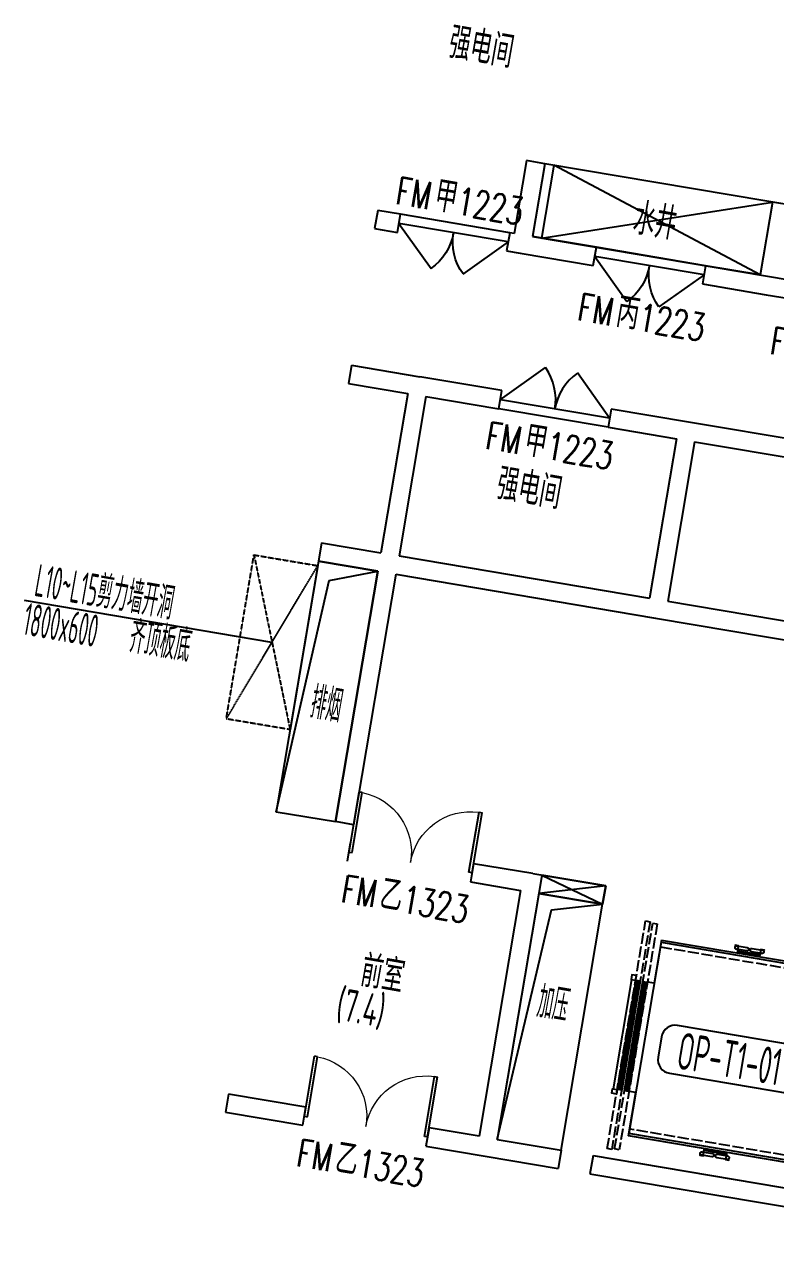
# Model space of a CAD drawing. Extents: x 12199666 to 24617114, y 1197707 to 2548648.
# Drawn here: x 12418020 to 12426150, y 1243874 to 1257124 of the extents above; entities that cross this region are included whole.
import ezdxf
from ezdxf.enums import TextEntityAlignment as Align

# ---------------------------------------------------------------- set-up
doc = ezdxf.new("R2010")
doc.units = 0
doc.header["$LTSCALE"] = 10
doc.header["$MEASUREMENT"] = 0
for name, pattern in [('TX-CORE-T1-F10$0$CONTINOUS', [0]), ('TX-CORE-T1-F10$0$DASH', [0.35, 0.25, -0.1]), ('TX-CORE-T1-F10$0$T2X-LIFT$0$ACAD_ISO02W100', [15, 12, -3]), ('TX-CORE-T1-F11$0$CONTINOUS', [0]), ('TX-CORE-T1-F11$0$DASH', [0.35, 0.25, -0.1]), ('TX-CORE-T1-F11$0$T2X-LIFT$0$ACAD_ISO02W100', [15, 12, -3])]:
    doc.linetypes.add(name, pattern=pattern)
for name, color, linetype in [('TX-CORE-T1-F10$0$0S-WALL-LINE', 3, 'Continuous'), ('TX-CORE-T1-F10$0$A-SHFT', 161, 'Continuous'), ('TX-CORE-T1-F10$0$A-TEXT', 4, 'Continuous'), ('TX-CORE-T1-F10$0$BALCONY', 6, 'Continuous'), ('TX-CORE-T1-F10$0$PX-J-PLAN-F1$0$A-SYMB-NAME2', 4, 'Continuous'), ('TX-CORE-T1-F10$0$PX-J-PLAN-F1$0$A-SYMB-NUMB-T', 10, 'Continuous'), ('TX-CORE-T1-F10$0$T2X-LIFT$0$CONT_35', 2, 'Continuous'), ('TX-CORE-T1-F10$0$T2X-LIFT$0$DASH_25', 1, 'TX-CORE-T1-F10$0$T2X-LIFT$0$ACAD_ISO02W100'), ('TX-CORE-T1-F10$0$T2X-LIFT$0$DASH_35', 2, 'TX-CORE-T1-F10$0$T2X-LIFT$0$ACAD_ISO02W100'), ('TX-CORE-T1-F10$0$T2X-LIFT$0$DIM_35', 7, 'Continuous'), ('TX-CORE-T1-F10$0$WALL', 9, 'Continuous'), ('TX-CORE-T1-F10$0$WINDOW', 4, 'Continuous'), ('TX-CORE-T1-F10$0$WINDOW_TEXT', 7, 'Continuous'), ('TX-CORE-T1-F10$0$修改', 210, 'TX-CORE-T1-F10$0$CONTINOUS'), ('TX-CORE-T1-F11$0$0S-WALL-LINE', 3, 'Continuous'), ('TX-CORE-T1-F11$0$A-SHFT', 161, 'Continuous'), ('TX-CORE-T1-F11$0$A-TEXT', 4, 'Continuous'), ('TX-CORE-T1-F11$0$BALCONY', 6, 'Continuous'), ('TX-CORE-T1-F11$0$PX-J-PLAN-F1$0$A-SYMB-NAME2', 4, 'Continuous'), ('TX-CORE-T1-F11$0$PX-J-PLAN-F1$0$A-SYMB-NUMB-T', 10, 'Continuous'), ('TX-CORE-T1-F11$0$T2X-LIFT$0$CONT_35', 2, 'Continuous'), ('TX-CORE-T1-F11$0$T2X-LIFT$0$DASH_25', 1, 'TX-CORE-T1-F11$0$T2X-LIFT$0$ACAD_ISO02W100'), ('TX-CORE-T1-F11$0$T2X-LIFT$0$DASH_35', 2, 'TX-CORE-T1-F11$0$T2X-LIFT$0$ACAD_ISO02W100'), ('TX-CORE-T1-F11$0$T2X-LIFT$0$DIM_35', 7, 'Continuous'), ('TX-CORE-T1-F11$0$WALL', 9, 'Continuous'), ('TX-CORE-T1-F11$0$WINDOW', 4, 'Continuous'), ('TX-CORE-T1-F11$0$WINDOW_TEXT', 7, 'Continuous'), ('TX-CORE-T1-F11$0$修改', 210, 'TX-CORE-T1-F11$0$CONTINOUS')]:
    doc.layers.add(name, color=color, linetype=linetype)
doc.styles.add('TX-CORE-T1-F10$0$_TCH_WINDOW', font='SIMPLEX', dxfattribs={"height": 3.5, "bigfont": 'GBCBIG'})
doc.styles.add('TX-CORE-T1-F10$0$PX-J-PLAN-F1$0$XD2008', font='xd-hzs.shx', dxfattribs={"width": 0.7, "bigfont": 'xd-hztxt.shx'})
doc.styles.add('TX-CORE-T1-F10$0$T2X-CORE-1F$0$XD2008', font='xd-hzs.shx', dxfattribs={"width": 0.7, "bigfont": 'xd-hztxt.shx'})
doc.styles.add('TX-CORE-T1-F11$0$_TCH_WINDOW', font='SIMPLEX', dxfattribs={"height": 3.5, "bigfont": 'GBCBIG'})
doc.styles.add('TX-CORE-T1-F11$0$PX-J-PLAN-F1$0$XD2008', font='xd-hzs.shx', dxfattribs={"width": 0.7, "bigfont": 'xd-hztxt.shx'})
doc.styles.add('TX-CORE-T1-F11$0$T2X-CORE-1F$0$XD2008', font='xd-hzs.shx', dxfattribs={"width": 0.7, "bigfont": 'xd-hztxt.shx'})

# ---------------------------------------------------------------- blocks, each defined once
blk = doc.blocks.new('*U60')
at = {"layer": 'TX-CORE-T1-F10$0$T2X-LIFT$0$DASH_25', "lineweight": 20}
for p, q in [((-110, -407), (-110, 405)), ((-105, 409), (-65, 409)), ((-60, 414), (-60, 450)), ((-55, 454), (55, 454)), ((60, 414), (60, 450)), ((65, 409), (105, 409)), ((110, -407), (110, 405)), ((-105, -411), (-65, -411)), ((-60, -451), (-60, -416)), ((-55, -456), (55, -456)), ((60, -451), (60, -416)), ((65, -411), (105, -411))]:
    blk.add_line(p, q, dxfattribs=at)
for centre, start, end in [((-105, 405), 90, 180), ((-65, 414), 270, 0), ((-55, 450), 90, 180), ((55, 450), 0, 90), ((65, 414), 180, 270), ((105, 405), 0, 90), ((-105, -407), 180, 270), ((-65, -416), 0, 90), ((-55, -451), 180, 270), ((55, -451), 270, 0), ((65, -416), 90, 180), ((105, -407), 270, 0)]:
    blk.add_arc(centre, 4.61, start, end, dxfattribs=at)
blk = doc.blocks.new('TX-CORE-T1-F10$0$T2X-LIFT$0$M001488191_T2-P-01_06__Elevator')
at = {"layer": 'TX-CORE-T1-F10$0$T2X-LIFT$0$CONT_35'}
for p, q in [((1075, 820), (-1075, 820)), ((-1075, 820), (-1075, -955)), ((1050, 795), (-1050, 795)), ((-1050, 795), (-1050, -955)), ((1050, -955), (1050, 795)), ((1075, -955), (1075, 820)), ((1050, -955), (-1050, -955)), ((-600, -1200), (600, -1200))]:
    blk.add_line(p, q, dxfattribs=at)
at = {"layer": 'TX-CORE-T1-F10$0$T2X-LIFT$0$CONT_35', "color": 4, "linetype": 'TX-CORE-T1-F10$0$T2X-LIFT$0$ACAD_ISO02W100'}
for p, q in [((-1000, 745), (-1000, -955)), ((1000, 745), (-1000, 745)), ((1000, -955), (1000, 745))]:
    blk.add_line(p, q, dxfattribs=at)
at = {"layer": 'TX-CORE-T1-F10$0$T2X-LIFT$0$CONT_35'}
for points in [[(-47, 915), (-47, 1115), (-457, 1115), (-457, 915)], [(-47, 940), (-47, 1090), (-457, 1090), (-457, 940)], [(-1150, 160), (-1150, 125), (-1090, 125), (-1090, -125), (-1150, -125), (-1150, -160), (-1153, -160), (-1153, -122), (-1093, -122), (-1093, 122), (-1153, 122), (-1153, 160)], [(1150, -160), (1150, -125), (1090, -125), (1090, 125), (1150, 125), (1150, 160), (1153, 160), (1153, 122), (1093, 122), (1093, -122), (1153, -122), (1153, -160)], [(0, -1080), (0, -1035), (-600, -1035), (-600, -1080)], [(600, -1080), (600, -1035), (0, -1035), (0, -1080)], [(-600, -1160), (-650, -1160), (-650, -1210), (-600, -1210)], [(0, -1155), (0, -1110), (-600, -1110), (-600, -1155)], [(600, -1155), (600, -1110), (0, -1110), (0, -1155)], [(600, -1160), (650, -1160), (650, -1210), (600, -1210)]]:
    blk.add_lwpolyline(points, close=True, dxfattribs=at)
for points in [[(-1111, 27), (-1111, 139, 1), (-1149, 139), (-1149, 27, 1)], [(1149, 27), (1149, 139, 1), (1111, 139), (1111, 27, 1)], [(-1149, -27), (-1149, -139, 1), (-1111, -139), (-1111, -27, 1)], [(1111, -27), (1111, -139, 1), (1149, -139), (1149, -27, 1)]]:
    blk.add_lwpolyline(points, format="xyb", close=True, dxfattribs=at)
for points in [[(-1075, -955), (-600, -955), (-600, -1030)], [(-600, -1050), (0, -1050)], [(0, -1050), (600, -1050)], [(1075, -955), (600, -955), (600, -1030)], [(-600, -1065), (0, -1065)], [(-600, -1125), (0, -1125)], [(-600, -1140), (0, -1140)], [(0, -1065), (600, -1065)], [(0, -1125), (600, -1125)], [(0, -1140), (600, -1140)]]:
    blk.add_lwpolyline(points, dxfattribs=at)
at = {"layer": 'TX-CORE-T1-F10$0$T2X-LIFT$0$DASH_35'}
for points in [[(1240, -1080), (1240, -1030), (-1240, -1030), (-1240, -1080)], [(1250, -1160), (1250, -1110), (-1250, -1110), (-1250, -1160)]]:
    blk.add_lwpolyline(points, close=True, dxfattribs=at)
at = {"xscale": -1, "rotation": 270}
blk.add_blockref('*U60', (-252, 1015), dxfattribs=at)
blk = doc.blocks.new('TX-CORE-T1-F10$0$$DorLib2D$00000002')
for p, q in [((-0.5, 0), (-0.5, 0.4875)), ((-0.475, 0.4875), (-0.5, 0.4875)), ((-0.475, 0), (-0.475, 0.4875)), ((0.475, 0), (0.475, 0.4875)), ((0.475, 0.4875), (0.5, 0.4875)), ((0.5, 0), (0.5, 0.4875)), ((-0.5, 0), (-0.475, 0)), ((0.5, 0), (0.475, 0))]:
    blk.add_line(p, q)
at = {"lineweight": 13}
for centre, start, end in [((-0.4875, 0), 0, 88.53072), ((0.4875, 0), 91.46928, 180)]:
    blk.add_arc(centre, 0.4875, start, end, dxfattribs=at)
blk = doc.blocks.new('TX-CORE-T1-F10$0$$DorLib2D$00000116')
at = {"color": 0}
for p, q in [((-0.5, 0), (-0.146, 0.354)), ((0.5, 0), (0.146, 0.354))]:
    blk.add_line(p, q, dxfattribs=at)
for centre, start, end in [((-0.5, 0), 0, 45), ((0.5, 0), 135, 180)]:
    blk.add_arc(centre, 0.5, start, end, dxfattribs=at)
blk = doc.blocks.new('TX-CORE-T1-F10')
at = {"layer": 'TX-CORE-T1-F10$0$0S-WALL-LINE', "linetype": 'TX-CORE-T1-F10$0$DASH'}
for p, q in [((12420504, 1251382), (12420895, 1249491)), ((12420204, 1249607), (12421194, 1251266))]:
    blk.add_line(p, q, dxfattribs=at)
blk.add_lwpolyline([(12420504, 1251382), (12421194, 1251266), (12420895, 1249491), (12420204, 1249607)], close=True, dxfattribs=at)
at = {"layer": 'TX-CORE-T1-F10$0$A-SHFT'}
for p, q in [((12423751, 1255601), (12423618, 1254812)), ((12425984, 1254413), (12423751, 1255601)), ((12423618, 1254812), (12426118, 1255201))]:
    blk.add_line(p, q, dxfattribs=at)
for points in [[(12423519, 1254829), (12429140, 1253880), (12429273, 1254669), (12423652, 1255617)], [(12421843, 1251207), (12421202, 1251315), (12420745, 1248603), (12421386, 1248495)], [(12423138, 1245056), (12423828, 1244939), (12424278, 1247602), (12423587, 1247718)]]:
    blk.add_lwpolyline(points, close=True, dxfattribs=at)
for points in [[(12420745, 1248603), (12421317, 1251104), (12421843, 1251207)], [(12423138, 1245056), (12423723, 1247539), (12424278, 1247602)]]:
    blk.add_lwpolyline(points, dxfattribs=at)
at = {"layer": 'TX-CORE-T1-F10$0$BALCONY'}
for p, q in [((12423621, 1247915), (12424278, 1247602)), ((12424311, 1247799), (12423587, 1247718))]:
    blk.add_line(p, q, dxfattribs=at)
blk.add_lwpolyline([(12424311, 1247799), (12423621, 1247915), (12423587, 1247718), (12424278, 1247602)], close=True, dxfattribs=at)
at = {"layer": 'TX-CORE-T1-F10$0$PX-J-PLAN-F1$0$A-SYMB-NUMB-T', "color": 1}
blk.add_lwpolyline([(12425001, 1245771), (12426322, 1245548, 0.414214), (12426494, 1245671), (12426532, 1245893, 0.414214), (12426409, 1246066), (12425088, 1246289, 0.414214), (12424915, 1246166), (12424878, 1245944, 0.414214)], format="xyb", close=True, dxfattribs=at)
at = {"layer": 'TX-CORE-T1-F10$0$WALL'}
for p, q in [((12423455, 1255651), (12423322, 1254862)), ((12423652, 1255617), (12423455, 1255651)), ((12423652, 1255617), (12423519, 1254829)), ((12426118, 1255201), (12425984, 1254413)), ((12426315, 1255168), (12426118, 1255201)), ((12421843, 1255111), (12421810, 1254914)), ((12422089, 1255070), (12421843, 1255111)), ((12422056, 1254873), (12422089, 1255070)), ((12421810, 1254914), (12422056, 1254873)), ((12423273, 1254870), (12423239, 1254673)), ((12423322, 1254862), (12423273, 1254870)), ((12424210, 1254712), (12423519, 1254829)), ((12423239, 1254673), (12423387, 1254648)), ((12423387, 1254648), (12424176, 1254515)), ((12424176, 1254515), (12424210, 1254712)), ((12425393, 1254512), (12425360, 1254315)), ((12425984, 1254413), (12425393, 1254512)), ((12425360, 1254315), (12426050, 1254199)), ((12426050, 1254199), (12426296, 1254157)), ((12421560, 1253435), (12421527, 1253238)), ((12421560, 1253435), (12422300, 1253310)), ((12423187, 1253161), (12422300, 1253310)), ((12421527, 1253238), (12422168, 1253130)), ((12423154, 1252963), (12423187, 1253161)), ((12422168, 1253130), (12421877, 1251404)), ((12422365, 1253096), (12422074, 1251371)), ((12422365, 1253096), (12423154, 1252963)), ((12424370, 1252961), (12424337, 1252764)), ((12425209, 1252819), (12424370, 1252961)), ((12424337, 1252764), (12425077, 1252639)), ((12426564, 1252591), (12425209, 1252819)), ((12425077, 1252639), (12424786, 1250913)), ((12425274, 1252606), (12424983, 1250880)), ((12425274, 1252606), (12426531, 1252394)), ((12421236, 1251512), (12421202, 1251315)), ((12421236, 1251512), (12421877, 1251404)), ((12421202, 1251315), (12421843, 1251207)), ((12422074, 1251371), (12424786, 1250913)), ((12421194, 1251266), (12420895, 1249491)), ((12421843, 1251207), (12421386, 1248495)), ((12422041, 1251174), (12421583, 1248462)), ((12422041, 1251174), (12424851, 1250699)), ((12424983, 1250880), (12428040, 1250364)), ((12424851, 1250699), (12428006, 1250167)), ((12421583, 1248462), (12421386, 1248495)), ((12421517, 1248067), (12421550, 1248265)), ((12422881, 1248040), (12422848, 1247843)), ((12423522, 1247932), (12422881, 1248040)), ((12422848, 1247843), (12423390, 1247751)), ((12423522, 1247932), (12424311, 1247799)), ((12423390, 1247751), (12422941, 1245089)), ((12423587, 1247718), (12423138, 1245056)), ((12423587, 1247718), (12424278, 1247602)), ((12424311, 1247799), (12424278, 1247602)), ((12420229, 1245547), (12420196, 1245349)), ((12421067, 1245405), (12420229, 1245547)), ((12420196, 1245349), (12421034, 1245208)), ((12421034, 1245208), (12421067, 1245405)), ((12422399, 1245181), (12422365, 1244983)), ((12422941, 1245089), (12422399, 1245181)), ((12423138, 1245056), (12423828, 1244939)), ((12422365, 1244983), (12423006, 1244875)), ((12423828, 1244939), (12423795, 1244742)), ((12423006, 1244875), (12423795, 1244742)), ((12424174, 1244881), (12424140, 1244684)), ((12424174, 1244881), (12435415, 1242985)), ((12424140, 1244684), (12435381, 1242787))]:
    blk.add_line(p, q, dxfattribs=at)
at = {"layer": 'TX-CORE-T1-F10$0$WINDOW'}
for p, q in [((12423273, 1254870), (12422089, 1255070)), ((12423256, 1254771), (12422073, 1254971)), ((12425376, 1254414), (12424193, 1254613)), ((12425393, 1254512), (12424210, 1254712)), ((12424354, 1252862), (12423171, 1253062)), ((12424337, 1252764), (12423154, 1252963))]:
    blk.add_line(p, q, dxfattribs=at)
at = {"layer": 'TX-CORE-T1-F10$0$修改', "color": 4}
blk.add_line((12420699, 1250436), (12418020, 1250889), dxfattribs=at)
at = {"layer": 'TX-CORE-T1-F10$0$T2X-LIFT$0$DIM_35', "xscale": -1, "rotation": 260.4276555064017}
blk.add_blockref('TX-CORE-T1-F10$0$T2X-LIFT$0$M001488191_T2-P-01_06__Elevator', (12425679, 1245995), dxfattribs=at)
at = {"layer": 'TX-CORE-T1-F10$0$WINDOW', "zscale": 200}
for name, p, xscale, yscale, rotation in [('TX-CORE-T1-F10$0$$DorLib2D$00000116', (12422664, 1254871), 1200, -1200, 350.4236160352541), ('TX-CORE-T1-F10$0$$DorLib2D$00000116', (12424785, 1254514), 1200, -1200, 350.4236160352765), ('TX-CORE-T1-F10$0$$DorLib2D$00000116', (12423762, 1252962), 1200, 1200, 350.4236160352673), ('TX-CORE-T1-F10$0$$DorLib2D$00000002', (12422199, 1248054), -1350, 1350, 350.4236160351307), ('TX-CORE-T1-F10$0$$DorLib2D$00000002', (12421716, 1245194), -1350, 1350, 350.423616035265)]:
    blk.add_blockref(name, p, dxfattribs=dict(at, xscale=xscale, yscale=yscale, rotation=rotation))
at = {"layer": 'TX-CORE-T1-F10$0$A-TEXT', "style": 'TX-CORE-T1-F10$0$T2X-CORE-1F$0$XD2008'}
for s, width, p in [('强电间', 0.7, (12422592, 1256768)), ('水井', 0.7, (12424589, 1254865)), ('强电间', 0.7, (12423112, 1251992)), ('L10~L15剪力墙开洞', 0.5, (12418116, 1250941)), ('1800x600', 0.5, (12417989, 1250522)), ('齐顶板底', 0.5, (12419134, 1250333)), ('排烟', 0.5, (12421097, 1249623)), ('前室', 0.7, (12421639, 1246719)), ('(7.4)', 0.7, (12421377, 1246355)), ('加压', 0.5, (12423552, 1246381))]:
    blk.add_text(s, height=350, rotation=350, dxfattribs=dict(at, width=width)).set_placement(p)
at = {"layer": 'TX-CORE-T1-F10$0$PX-J-PLAN-F1$0$A-SYMB-NAME2', "style": 'TX-CORE-T1-F10$0$PX-J-PLAN-F1$0$XD2008', "width": 0.6}
blk.add_text('OP-T1-01', height=400, rotation=350.4236, dxfattribs=at).set_placement((12425654, 1245928), align=Align.MIDDLE)
at = {"layer": 'TX-CORE-T1-F10$0$WINDOW_TEXT', "style": 'TX-CORE-T1-F10$0$_TCH_WINDOW', "width": 0.705882}
for s, p in [('FM', (12422024, 1255182)), ('1223', (12422681, 1255071)), ('FM', (12423993, 1253924)), ('1223', (12424649, 1253813)), ('FM', (12426076, 1253559)), ('FM', (12422997, 1252533)), ('1223', (12423654, 1252423)), ('FM', (12421434, 1247625)), ('1323', (12422090, 1247514)), ('FM', (12420952, 1244768)), ('1323', (12421608, 1244657))]:
    blk.add_text(s, height=297.5, rotation=350.4236, dxfattribs=at).set_placement(p)
at = {"layer": 'TX-CORE-T1-F10$0$WINDOW_TEXT', "style": 'TX-CORE-T1-F10$0$_TCH_WINDOW'}
for s, p in [('甲', (12422439, 1255112)), ('丙', (12424407, 1253854)), ('甲', (12423411, 1252463)), ('乙', (12421848, 1247555)), ('乙', (12421366, 1244698))]:
    blk.add_text(s, height=338, rotation=350.4236, dxfattribs=at).set_placement(p)
blk = doc.blocks.new('*U269')
at = {"layer": 'TX-CORE-T1-F11$0$T2X-LIFT$0$DASH_25', "lineweight": 20}
for p, q in [((-110, -407), (-110, 405)), ((-105, 409), (-65, 409)), ((-60, 414), (-60, 450)), ((-55, 454), (55, 454)), ((60, 414), (60, 450)), ((65, 409), (105, 409)), ((110, -407), (110, 405)), ((-105, -411), (-65, -411)), ((-60, -451), (-60, -416)), ((-55, -456), (55, -456)), ((60, -451), (60, -416)), ((65, -411), (105, -411))]:
    blk.add_line(p, q, dxfattribs=at)
for centre, start, end in [((-105, 405), 90, 180), ((-65, 414), 270, 0), ((-55, 450), 90, 180), ((55, 450), 0, 90), ((65, 414), 180, 270), ((105, 405), 0, 90), ((-105, -407), 180, 270), ((-65, -416), 0, 90), ((-55, -451), 180, 270), ((55, -451), 270, 0), ((65, -416), 90, 180), ((105, -407), 270, 0)]:
    blk.add_arc(centre, 4.61, start, end, dxfattribs=at)
blk = doc.blocks.new('TX-CORE-T1-F11$0$T2X-LIFT$0$M001488191_T2-P-01_06__Elevator')
at = {"layer": 'TX-CORE-T1-F11$0$T2X-LIFT$0$CONT_35'}
for p, q in [((1075, 820), (-1075, 820)), ((-1075, 820), (-1075, -955)), ((1050, 795), (-1050, 795)), ((-1050, 795), (-1050, -955)), ((1050, -955), (1050, 795)), ((1075, -955), (1075, 820)), ((1050, -955), (-1050, -955)), ((-600, -1200), (600, -1200))]:
    blk.add_line(p, q, dxfattribs=at)
at = {"layer": 'TX-CORE-T1-F11$0$T2X-LIFT$0$CONT_35', "color": 4, "linetype": 'TX-CORE-T1-F11$0$T2X-LIFT$0$ACAD_ISO02W100'}
for p, q in [((-1000, 745), (-1000, -955)), ((1000, 745), (-1000, 745)), ((1000, -955), (1000, 745))]:
    blk.add_line(p, q, dxfattribs=at)
at = {"layer": 'TX-CORE-T1-F11$0$T2X-LIFT$0$CONT_35'}
for points in [[(-47, 915), (-47, 1115), (-457, 1115), (-457, 915)], [(-47, 940), (-47, 1090), (-457, 1090), (-457, 940)], [(-1150, 160), (-1150, 125), (-1090, 125), (-1090, -125), (-1150, -125), (-1150, -160), (-1153, -160), (-1153, -122), (-1093, -122), (-1093, 122), (-1153, 122), (-1153, 160)], [(1150, -160), (1150, -125), (1090, -125), (1090, 125), (1150, 125), (1150, 160), (1153, 160), (1153, 122), (1093, 122), (1093, -122), (1153, -122), (1153, -160)], [(0, -1080), (0, -1035), (-600, -1035), (-600, -1080)], [(600, -1080), (600, -1035), (0, -1035), (0, -1080)], [(-600, -1160), (-650, -1160), (-650, -1210), (-600, -1210)], [(0, -1155), (0, -1110), (-600, -1110), (-600, -1155)], [(600, -1155), (600, -1110), (0, -1110), (0, -1155)], [(600, -1160), (650, -1160), (650, -1210), (600, -1210)]]:
    blk.add_lwpolyline(points, close=True, dxfattribs=at)
for points in [[(-1111, 27), (-1111, 139, 1), (-1149, 139), (-1149, 27, 1)], [(1149, 27), (1149, 139, 1), (1111, 139), (1111, 27, 1)], [(-1149, -27), (-1149, -139, 1), (-1111, -139), (-1111, -27, 1)], [(1111, -27), (1111, -139, 1), (1149, -139), (1149, -27, 1)]]:
    blk.add_lwpolyline(points, format="xyb", close=True, dxfattribs=at)
for points in [[(-1075, -955), (-600, -955), (-600, -1030)], [(-600, -1050), (0, -1050)], [(0, -1050), (600, -1050)], [(1075, -955), (600, -955), (600, -1030)], [(-600, -1065), (0, -1065)], [(-600, -1125), (0, -1125)], [(-600, -1140), (0, -1140)], [(0, -1065), (600, -1065)], [(0, -1125), (600, -1125)], [(0, -1140), (600, -1140)]]:
    blk.add_lwpolyline(points, dxfattribs=at)
at = {"layer": 'TX-CORE-T1-F11$0$T2X-LIFT$0$DASH_35'}
for points in [[(1240, -1080), (1240, -1030), (-1240, -1030), (-1240, -1080)], [(1250, -1160), (1250, -1110), (-1250, -1110), (-1250, -1160)]]:
    blk.add_lwpolyline(points, close=True, dxfattribs=at)
at = {"xscale": -1, "rotation": 270}
blk.add_blockref('*U269', (-252, 1015), dxfattribs=at)
blk = doc.blocks.new('TX-CORE-T1-F11$0$$DorLib2D$00000002')
for p, q in [((-0.5, 0), (-0.5, 0.4875)), ((-0.475, 0.4875), (-0.5, 0.4875)), ((-0.475, 0), (-0.475, 0.4875)), ((0.475, 0), (0.475, 0.4875)), ((0.475, 0.4875), (0.5, 0.4875)), ((0.5, 0), (0.5, 0.4875)), ((-0.5, 0), (-0.475, 0)), ((0.5, 0), (0.475, 0))]:
    blk.add_line(p, q)
at = {"lineweight": 13}
for centre, start, end in [((-0.4875, 0), 0, 88.53072), ((0.4875, 0), 91.46928, 180)]:
    blk.add_arc(centre, 0.4875, start, end, dxfattribs=at)
blk = doc.blocks.new('TX-CORE-T1-F11$0$$DorLib2D$00000116')
at = {"color": 0}
for p, q in [((-0.5, 0), (-0.146, 0.354)), ((0.5, 0), (0.146, 0.354))]:
    blk.add_line(p, q, dxfattribs=at)
for centre, start, end in [((-0.5, 0), 0, 45), ((0.5, 0), 135, 180)]:
    blk.add_arc(centre, 0.5, start, end, dxfattribs=at)
blk = doc.blocks.new('TX-CORE-T1-F11')
at = {"layer": 'TX-CORE-T1-F11$0$0S-WALL-LINE', "linetype": 'TX-CORE-T1-F11$0$DASH'}
for p, q in [((12420504, 1251382), (12420895, 1249491)), ((12420204, 1249607), (12421194, 1251266))]:
    blk.add_line(p, q, dxfattribs=at)
blk.add_lwpolyline([(12420504, 1251382), (12421194, 1251266), (12420895, 1249491), (12420204, 1249607)], close=True, dxfattribs=at)
at = {"layer": 'TX-CORE-T1-F11$0$A-SHFT'}
for p, q in [((12423751, 1255601), (12423618, 1254812)), ((12425984, 1254413), (12423751, 1255601)), ((12423618, 1254812), (12426118, 1255201))]:
    blk.add_line(p, q, dxfattribs=at)
for points in [[(12423519, 1254829), (12429140, 1253880), (12429273, 1254669), (12423652, 1255617)], [(12421843, 1251207), (12421202, 1251315), (12420745, 1248603), (12421386, 1248495)], [(12423138, 1245056), (12423828, 1244939), (12424278, 1247602), (12423587, 1247718)]]:
    blk.add_lwpolyline(points, close=True, dxfattribs=at)
for points in [[(12420745, 1248603), (12421317, 1251104), (12421843, 1251207)], [(12423138, 1245056), (12423723, 1247539), (12424278, 1247602)]]:
    blk.add_lwpolyline(points, dxfattribs=at)
at = {"layer": 'TX-CORE-T1-F11$0$BALCONY'}
for p, q in [((12423621, 1247915), (12424278, 1247602)), ((12424311, 1247799), (12423587, 1247718))]:
    blk.add_line(p, q, dxfattribs=at)
blk.add_lwpolyline([(12424311, 1247799), (12423621, 1247915), (12423587, 1247718), (12424278, 1247602)], close=True, dxfattribs=at)
at = {"layer": 'TX-CORE-T1-F11$0$PX-J-PLAN-F1$0$A-SYMB-NUMB-T', "color": 1}
blk.add_lwpolyline([(12425001, 1245771), (12426322, 1245548, 0.414214), (12426494, 1245671), (12426532, 1245893, 0.414214), (12426409, 1246066), (12425088, 1246289, 0.414214), (12424915, 1246166), (12424878, 1245944, 0.414214)], format="xyb", close=True, dxfattribs=at)
at = {"layer": 'TX-CORE-T1-F11$0$WALL'}
for p, q in [((12423455, 1255651), (12423322, 1254862)), ((12423652, 1255617), (12423455, 1255651)), ((12423652, 1255617), (12423519, 1254829)), ((12426118, 1255201), (12425984, 1254413)), ((12426315, 1255168), (12426118, 1255201)), ((12421843, 1255111), (12421810, 1254914)), ((12422089, 1255070), (12421843, 1255111)), ((12422056, 1254873), (12422089, 1255070)), ((12421810, 1254914), (12422056, 1254873)), ((12423273, 1254870), (12423239, 1254673)), ((12423322, 1254862), (12423273, 1254870)), ((12424210, 1254712), (12423519, 1254829)), ((12423239, 1254673), (12423387, 1254648)), ((12423387, 1254648), (12424176, 1254515)), ((12424176, 1254515), (12424210, 1254712)), ((12425393, 1254512), (12425360, 1254315)), ((12425984, 1254413), (12425393, 1254512)), ((12425360, 1254315), (12426050, 1254199)), ((12426050, 1254199), (12426296, 1254157)), ((12421560, 1253435), (12421527, 1253238)), ((12421560, 1253435), (12422300, 1253310)), ((12423187, 1253161), (12422300, 1253310)), ((12421527, 1253238), (12422168, 1253130)), ((12423154, 1252963), (12423187, 1253161)), ((12422168, 1253130), (12421877, 1251404)), ((12422365, 1253096), (12422074, 1251371)), ((12422365, 1253096), (12423154, 1252963)), ((12424370, 1252961), (12424337, 1252764)), ((12425209, 1252819), (12424370, 1252961)), ((12424337, 1252764), (12425077, 1252639)), ((12426564, 1252591), (12425209, 1252819)), ((12425077, 1252639), (12424786, 1250913)), ((12425274, 1252606), (12424983, 1250880)), ((12425274, 1252606), (12426531, 1252394)), ((12421236, 1251512), (12421202, 1251315)), ((12421236, 1251512), (12421877, 1251404)), ((12421202, 1251315), (12421843, 1251207)), ((12422074, 1251371), (12424786, 1250913)), ((12421194, 1251266), (12420895, 1249491)), ((12421843, 1251207), (12421386, 1248495)), ((12422041, 1251174), (12421583, 1248462)), ((12422041, 1251174), (12424851, 1250699)), ((12424983, 1250880), (12428040, 1250364)), ((12424851, 1250699), (12428006, 1250167)), ((12421583, 1248462), (12421386, 1248495)), ((12421517, 1248067), (12421550, 1248265)), ((12422881, 1248040), (12422848, 1247843)), ((12423522, 1247932), (12422881, 1248040)), ((12422848, 1247843), (12423390, 1247751)), ((12423522, 1247932), (12424311, 1247799)), ((12423390, 1247751), (12422941, 1245089)), ((12423587, 1247718), (12423138, 1245056)), ((12423587, 1247718), (12424278, 1247602)), ((12424311, 1247799), (12424278, 1247602)), ((12420229, 1245547), (12420196, 1245349)), ((12421067, 1245405), (12420229, 1245547)), ((12420196, 1245349), (12421034, 1245208)), ((12421034, 1245208), (12421067, 1245405)), ((12422399, 1245181), (12422365, 1244983)), ((12422941, 1245089), (12422399, 1245181)), ((12423138, 1245056), (12423828, 1244939)), ((12422365, 1244983), (12423006, 1244875)), ((12423828, 1244939), (12423795, 1244742)), ((12423006, 1244875), (12423795, 1244742)), ((12424174, 1244881), (12424140, 1244684)), ((12424174, 1244881), (12435415, 1242985)), ((12424140, 1244684), (12435381, 1242787))]:
    blk.add_line(p, q, dxfattribs=at)
at = {"layer": 'TX-CORE-T1-F11$0$WINDOW'}
for p, q in [((12423273, 1254870), (12422089, 1255070)), ((12423256, 1254771), (12422073, 1254971)), ((12425376, 1254414), (12424193, 1254613)), ((12425393, 1254512), (12424210, 1254712)), ((12424354, 1252862), (12423171, 1253062)), ((12424337, 1252764), (12423154, 1252963))]:
    blk.add_line(p, q, dxfattribs=at)
at = {"layer": 'TX-CORE-T1-F11$0$修改', "color": 4}
blk.add_line((12420699, 1250436), (12418020, 1250889), dxfattribs=at)
at = {"layer": 'TX-CORE-T1-F11$0$T2X-LIFT$0$DIM_35', "xscale": -1, "rotation": 260.4276555064017}
blk.add_blockref('TX-CORE-T1-F11$0$T2X-LIFT$0$M001488191_T2-P-01_06__Elevator', (12425679, 1245995), dxfattribs=at)
at = {"layer": 'TX-CORE-T1-F11$0$WINDOW', "zscale": 200}
for name, p, xscale, yscale, rotation in [('TX-CORE-T1-F11$0$$DorLib2D$00000116', (12422664, 1254871), 1200, -1200, 350.4236160352541), ('TX-CORE-T1-F11$0$$DorLib2D$00000116', (12424785, 1254514), 1200, -1200, 350.4236160352765), ('TX-CORE-T1-F11$0$$DorLib2D$00000116', (12423762, 1252962), 1200, 1200, 350.4236160352673), ('TX-CORE-T1-F11$0$$DorLib2D$00000002', (12422199, 1248054), -1350, 1350, 350.4236160351307), ('TX-CORE-T1-F11$0$$DorLib2D$00000002', (12421716, 1245194), -1350, 1350, 350.423616035265)]:
    blk.add_blockref(name, p, dxfattribs=dict(at, xscale=xscale, yscale=yscale, rotation=rotation))
at = {"layer": 'TX-CORE-T1-F11$0$A-TEXT', "style": 'TX-CORE-T1-F11$0$T2X-CORE-1F$0$XD2008'}
for s, width, p in [('强电间', 0.7, (12422592, 1256768)), ('水井', 0.7, (12424589, 1254865)), ('强电间', 0.7, (12423112, 1251992)), ('L10~L15剪力墙开洞', 0.5, (12418116, 1250941)), ('1800x600', 0.5, (12417989, 1250522)), ('齐顶板底', 0.5, (12419134, 1250333)), ('排烟', 0.5, (12421097, 1249623)), ('前室', 0.7, (12421639, 1246719)), ('(7.4)', 0.7, (12421377, 1246355)), ('加压', 0.5, (12423552, 1246381))]:
    blk.add_text(s, height=350, rotation=350, dxfattribs=dict(at, width=width)).set_placement(p)
at = {"layer": 'TX-CORE-T1-F11$0$PX-J-PLAN-F1$0$A-SYMB-NAME2', "style": 'TX-CORE-T1-F11$0$PX-J-PLAN-F1$0$XD2008', "width": 0.6}
blk.add_text('OP-T1-01', height=400, rotation=350.4236, dxfattribs=at).set_placement((12425654, 1245928), align=Align.MIDDLE)
at = {"layer": 'TX-CORE-T1-F11$0$WINDOW_TEXT', "style": 'TX-CORE-T1-F11$0$_TCH_WINDOW', "width": 0.705882}
for s, p in [('FM', (12422024, 1255182)), ('1223', (12422681, 1255071)), ('FM', (12423993, 1253924)), ('1223', (12424649, 1253813)), ('FM', (12426076, 1253559)), ('FM', (12422997, 1252533)), ('1223', (12423654, 1252423)), ('FM', (12421434, 1247625)), ('1323', (12422090, 1247514)), ('FM', (12420952, 1244768)), ('1323', (12421608, 1244657))]:
    blk.add_text(s, height=297.5, rotation=350.4236, dxfattribs=at).set_placement(p)
at = {"layer": 'TX-CORE-T1-F11$0$WINDOW_TEXT', "style": 'TX-CORE-T1-F11$0$_TCH_WINDOW'}
for s, p in [('甲', (12422439, 1255112)), ('丙', (12424407, 1253854)), ('甲', (12423411, 1252463)), ('乙', (12421848, 1247555)), ('乙', (12421366, 1244698))]:
    blk.add_text(s, height=338, rotation=350.4236, dxfattribs=at).set_placement(p)
blk = doc.blocks.new('TX-PLAN-T1-F11')
blk.add_blockref('TX-CORE-T1-F11', (0, 0))

msp = doc.modelspace()

# ---------------------------------------------------------------- block references
for name in ['TX-PLAN-T1-F11', 'TX-CORE-T1-F10']:
    msp.add_blockref(name, (0, 0))

doc.saveas('drawing.dxf')
